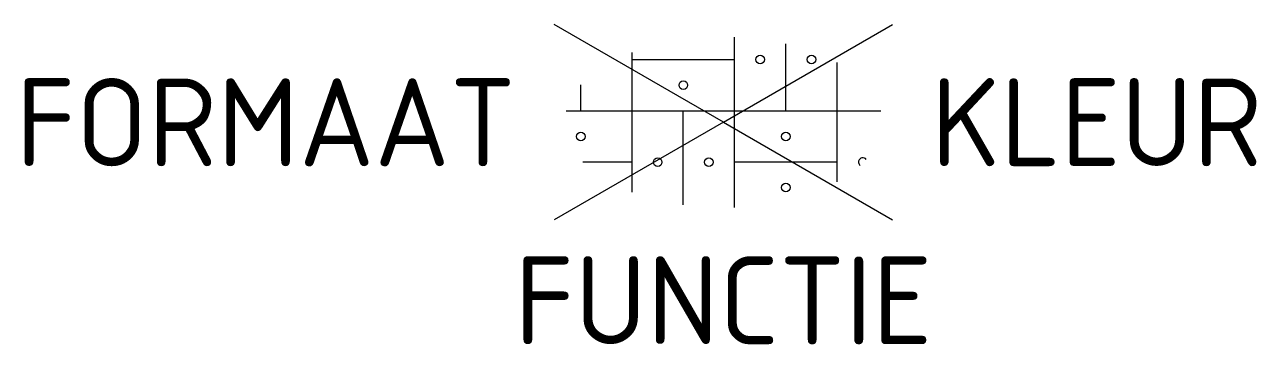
# Model space of a CAD drawing. Header units: metres. Extents: x -14.3 to 10.9, y -4.5 to 2.
import ezdxf
from ezdxf.enums import TextEntityAlignment as Align

# ---------------------------------------------------------------- set-up
doc = ezdxf.new("R2010")
doc.units = ezdxf.units.M
doc.styles.add('NLCS-ISO', font='NLCS-ISO.ttf')

msp = doc.modelspace()

# ---------------------------------------------------------------- linework, layer by layer
for p, q in [((0, 0), (-3.464, 2)), ((0, 0), (3.464, 2)), ((0.228, -1.746), (0.228, 1.746)), ((1.278, 0.236), (1.278, 1.609)), ((-1.872, -1.431), (-1.872, 1.431)), ((-1.872, 1.286), (0.228, 1.286)), ((2.328, -1.221), (2.328, 1.221)), ((-2.922, 0.236), (-2.922, 0.767)), ((0, 0), (-3.464, -2)), ((-3.22, 0.236), (3.22, 0.236)), ((-0.822, -1.693), (-0.822, 0.236)), ((0, 0), (3.464, -2)), ((-2.877, -0.814), (-1.872, -0.814)), ((0.228, -0.814), (2.328, -0.814))]:
    msp.add_line(p, q)
for centre in [(0.754, 1.285), (1.803, 1.285), (-0.821, 0.761), (-2.921, -0.29), (1.279, -0.29), (-1.346, -0.815), (-0.297, -0.815), (1.279, -1.339)]:
    msp.add_circle(centre, 0.0881)
msp.add_arc((2.854, -0.815), 0.0881, 36.0667, 234.3254)

# ---------------------------------------------------------------- texts
at = {"style": 'NLCS-ISO'}
msp.add_attdef('FORMAAT', text='KF', height=1.8, dxfattribs=at).set_placement((-4.25, 0), align=Align.MIDDLE_RIGHT)
msp.add_attdef('KLEUR', text='RD', height=1.8, dxfattribs=at).set_placement((4.25, 0), align=Align.MIDDLE_LEFT)
at = {"style": 'NLCS-ISO', "flags": 1}
msp.add_attdef('FUNCTIE', text='', height=1.8, dxfattribs=at).set_placement((0, -2.75), align=Align.TOP_CENTER)

doc.saveas('drawing.dxf')
